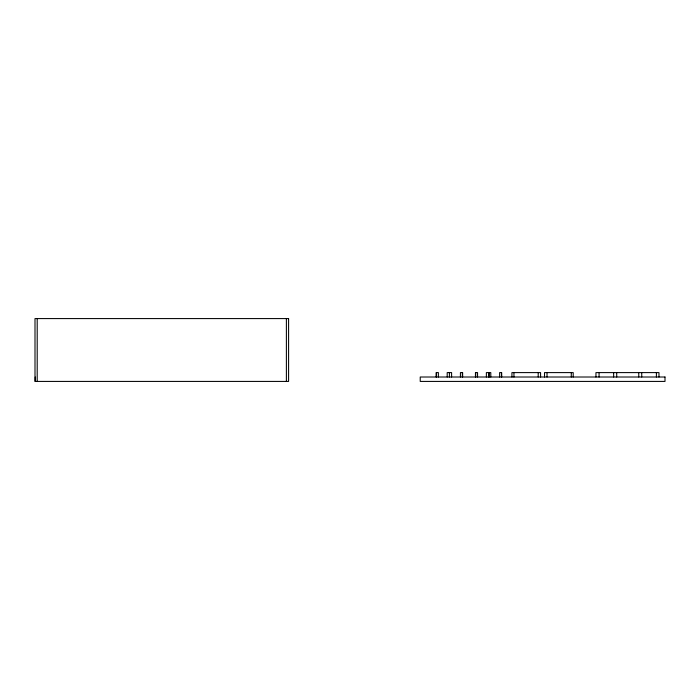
<?xml version="1.0" encoding="UTF-8"?>
<svg xmlns="http://www.w3.org/2000/svg" width="700" height="700" viewBox="0 0 700 700"><rect width="100%" height="100%" fill="white"/><g stroke="black" fill="none" stroke-linecap="round" stroke-linejoin="round"><path stroke-width="1.05" d="M658.971 377.011L658.971 372.601L595.954 372.601L595.954 377.011M656.399 372.601L656.399 377.011M641.742 372.601L641.742 377.011M638.759 372.601L638.759 377.011M616.709 372.601L616.726 377.011M613.646 372.601L613.646 377.011M599.069 372.601L599.069 377.011M573.204 377.011L573.204 372.601L544.512 372.601L544.512 377.011M571.279 372.601L571.279 377.011M547.024 372.601L547.024 377.011M540.575 377.011L540.575 372.601L511.927 372.601L511.927 377.011M538.204 372.601L538.204 377.011M513.949 372.601L513.949 377.011M501.725 377.011L501.673 372.601L499.616 372.601L499.616 377.011M501.463 372.601L501.463 377.011M490.796 377.011L490.796 372.601L486.369 372.601L486.386 377.011M489.291 372.601L489.291 377.011M488.591 372.601L488.591 377.011M477.558 377.011L477.558 372.601L475.449 372.601L475.449 377.011M475.729 372.601L475.729 377.011M462.639 377.011L462.639 372.601L460.425 372.601L460.425 377.011M462.341 372.601L462.341 377.011M451.605 377.011L451.605 372.601L447.195 372.601L447.195 377.011M449.4 372.601L449.4 377.011M438.375 377.011L438.375 372.601L436.17 372.601L436.17 377.011M436.459 372.601L436.459 377.011M286.387 318.579L286.387 381.421M37.205 318.579L37.205 381.421M35.28 377.011L35.28 381.421M288.592 318.579L35 318.579L35 381.421L288.592 381.421L288.592 318.579M665 377.011L420.227 377.011L420.227 381.421L665 381.421L665 377.011"/></g></svg>
